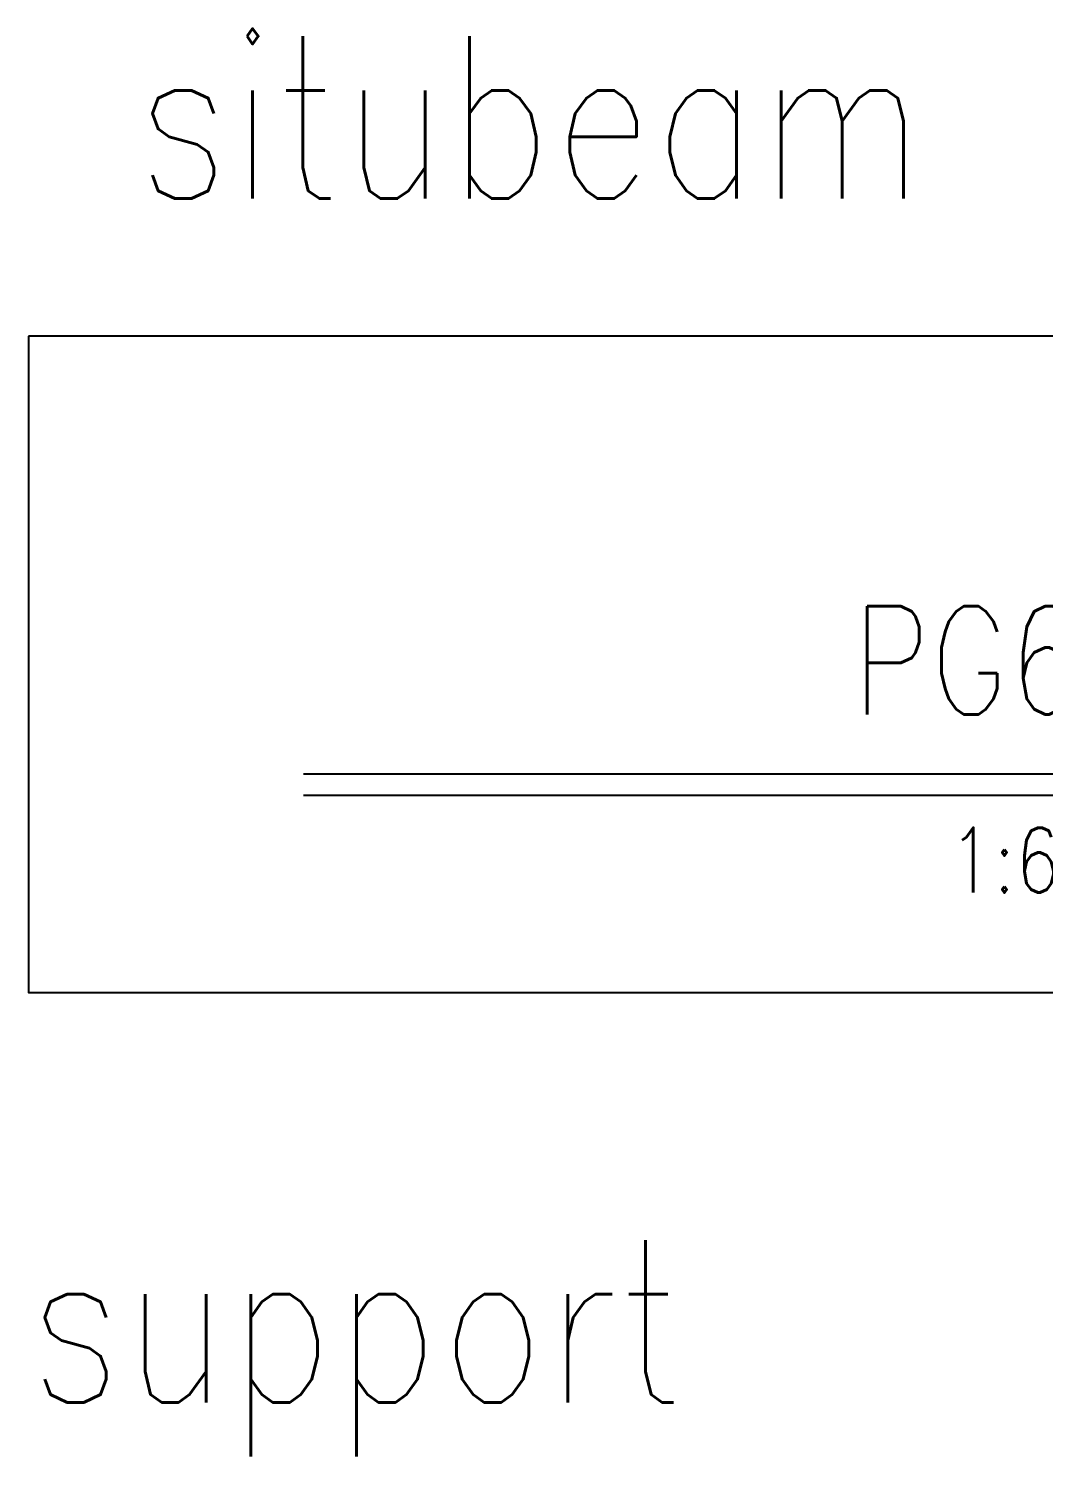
# Model space of a CAD drawing. Extents: x -4754 to 10419, y -19960 to 3841.
# Drawn here: x -4251.6 to -3970, y 272.5 to 668.6 of the extents above; entities that cross this region are included whole.
import ezdxf
from ezdxf.enums import TextEntityAlignment as Align

# ---------------------------------------------------------------- set-up
doc = ezdxf.new("R2010")
doc.units = 0
doc.header["$LTSCALE"] = 3
doc.layers.get('0').update_dxf_attribs({"linetype": 'CONTINUOUS'})
doc.styles.get("Standard").update_dxf_attribs({"font": 'ROMANS.shx', "width": 0.8, "bigfont": 'LCHINA.shx'})

# ---------------------------------------------------------------- blocks, each defined once
blk = doc.blocks.new('title_beam')
at = {"color": 3, "linetype": 'Continuous'}
blk.add_line((-241.2, 0), (241.2, 0), dxfattribs=at)
at = {"color": 1, "linetype": 'Continuous'}
blk.add_line((-241.2, -6), (241.2, -6), dxfattribs=at)
at = {"color": 3, "linetype": 'Continuous', "width": 0.8}
blk.add_attdef('TITLE', text='', height=30, dxfattribs=at).set_placement((0, 33), align=Align.MIDDLE)
at = {"linetype": 'Continuous', "width": 0.8}
blk.add_attdef('SCALE', text='', height=18, dxfattribs=at).set_placement((-40.57, -24), align=Align.MIDDLE)
blk.add_attdef('CM', (36.47, -33.03), '', height=18, dxfattribs=at)

msp = doc.modelspace()

# ---------------------------------------------------------------- linework, layer by layer
at = {"linetype": 'Continuous'}
msp.add_lwpolyline([(-4251.563, 583.27), (-4251.563, 401.181), (-2940.423, 401.181), (-2940.423, 583.27)], close=True, dxfattribs=at)

# ---------------------------------------------------------------- block references
msp.add_blockref('title_beam', (-3934.105, 461.895), dxfattribs=at).add_auto_attribs({'TITLE': 'PG6梁配筋詳圖', 'SCALE': '1:60', 'CM': 'cm'})

# ---------------------------------------------------------------- texts
at = {"linetype": 'Continuous', "char_height": 45, "width": 231.61621, "attachment_point": 1}
for s, insert in [('{situbeam}', (-4221.792, 666.453)), ('support', (-4251.641, 332.499))]:
    msp.add_mtext(s, dxfattribs=dict(at, insert=insert))

doc.saveas('drawing.dxf')
